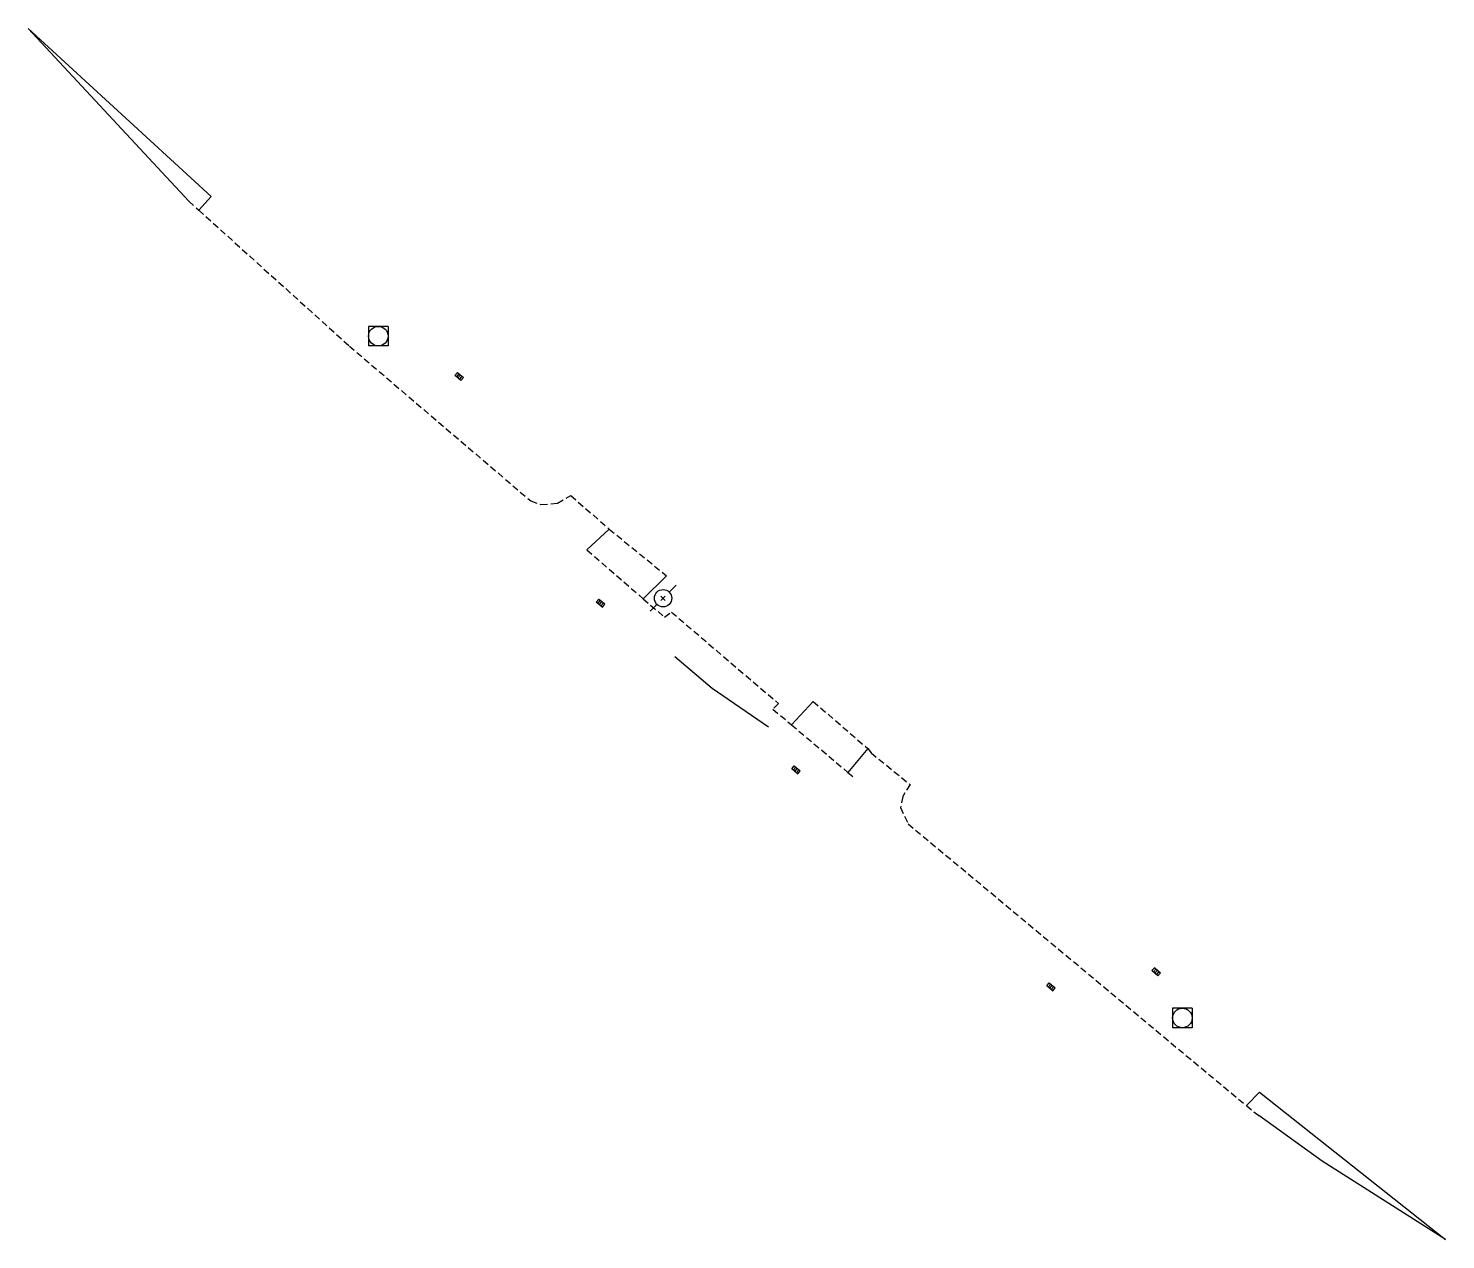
# Model space of a CAD drawing. Header units: millimetres. Extents: x 80001 to 80982, y 144000 to 145000.
# Drawn here: x 80537.4 to 80646.2, y 144824.9 to 144917.9 of the extents above; entities that cross this region are included whole.
import ezdxf

# ---------------------------------------------------------------- set-up
doc = ezdxf.new("R2010")
doc.units = ezdxf.units.MM
doc.linetypes.add('DASHED', pattern=[0.75, 0.5, -0.25])
doc.layers.get('0').update_dxf_attribs({"linetype": 'CONTINUOUS'})
for name, color, linetype in [('W0010', 4, 'CONTINUOUS'), ('W0105', 7, 'CONTINUOUS'), ('W0112', 1, 'DASHED'), ('W0401', 7, 'CONTINUOUS'), ('W0420', 7, 'CONTINUOUS'), ('W0473', 7, 'CONTINUOUS')]:
    doc.layers.add(name, color=color, linetype=linetype)

# ---------------------------------------------------------------- blocks, each defined once
blk = doc.blocks.new('T473')
for p, q in [((-0.166667, 0.166667), (0.166667, -0.166667)), ((-0.166667, -0.166667), (0.166667, 0.166667)), ((0.500001, 0.500001), (1.000002, 1.000002)), ((-1.000002, -1.000002), (-0.500001, -0.500001))]:
    blk.add_line(p, q)
blk.add_ellipse((0, 0), major_axis=(0.471405, 0.471405), ratio=1, start_param=5.4977871438, end_param=11.780972451)
blk = doc.blocks.new('T420')
for p, q in [((0.75, 0.75), (-0.75, 0.75)), ((-0.75, 0.75), (-0.75, -0.75)), ((0.75, 0.75), (0.75, -0.75)), ((0.75, -0.75), (-0.75, -0.75))]:
    blk.add_line(p, q)
blk.add_ellipse((0, 0), major_axis=(-0.53, 0.53), ratio=1, start_param=3.926991, end_param=10.210176)
blk = doc.blocks.new('T401')
for p, q in [((-0.3, 0.3), (0, 0.3)), ((-0.3, -0.25), (-0.3, 0.3)), ((-0.3, 0.15), (0, 0.15)), ((-0.3, 0), (0, 0)), ((0, 0.3), (0, -0.25)), ((-0.3, -0.15), (0, -0.15)), ((-0.3, -0.25), (-0.3, -0.3)), ((-0.3, -0.3), (0, -0.3)), ((0, -0.3), (0, -0.25))]:
    blk.add_line(p, q)

msp = doc.modelspace()

# ---------------------------------------------------------------- linework, layer by layer
at = {"layer": 'W0010'}
msp.add_lwpolyline([(80594.2, 144864.23), (80589.88, 144867.2), (80587.01, 144869.64)], dxfattribs=at)
at = {"layer": 'W0105'}
for points in [[(80537.42, 144917.85), (80549.73, 144904.59)], [(80550.49, 144903.91), (80551.46, 144904.96), (80537.42, 144917.85)], [(80581.98, 144879.44), (80580.28, 144877.83)], [(80586.39, 144875.85), (80584.6, 144874.09)], [(80597.64, 144866.21), (80595.97, 144864.42)], [(80601.82, 144862.6), (80600.3, 144860.77)], [(80630.87, 144835.2), (80631.88, 144836.22), (80646.16, 144824.92)], [(80646.16, 144824.92), (80636.68, 144830.95), (80631.82, 144834.43)]]:
    msp.add_lwpolyline(points, dxfattribs=at)
at = {"layer": 'W0112'}
for points in [[(80549.73, 144904.59), (80550.49, 144903.91), (80562.05, 144893.48), (80575.97, 144881.59), (80576.75, 144881.31), (80578.03, 144881.43), (80579.05, 144882), (80581.98, 144879.44), (80586.39, 144875.85)], [(80580.28, 144877.83), (80584.6, 144874.09), (80586.24, 144872.67), (80586.76, 144873.07), (80594.98, 144866.05), (80594.55, 144865.62), (80595.97, 144864.42), (80600.3, 144860.77), (80600.74, 144860.4)], [(80597.64, 144866.21), (80601.82, 144862.6), (80602.09, 144862.26), (80605.07, 144859.83), (80604.51, 144858.92), (80604.34, 144858.08), (80604.92, 144856.82), (80630.87, 144835.2), (80631.82, 144834.43)]]:
    msp.add_lwpolyline(points, dxfattribs=at)

# ---------------------------------------------------------------- block references
at = {"layer": 'W0401'}
for p, rotation in [((80570.38, 144891.03), 229.6321110098209), ((80581.42, 144873.87), 51.33205812341993), ((80596.42, 144861.07), 50.15163750971961), ((80623.86, 144845.36), 229.527595455322), ((80615.98, 144844.43), 50.31619042800365)]:
    msp.add_blockref('T401', p, dxfattribs=dict(at, rotation=rotation))
at = {"layer": 'W0420'}
for p in [(80564.27, 144894.24), (80625.96, 144841.93)]:
    msp.add_blockref('T420', p, dxfattribs=at)
at = {"layer": 'W0473'}
msp.add_blockref('T473', (80586.12, 144874.13), dxfattribs=at)

doc.saveas('drawing.dxf')
